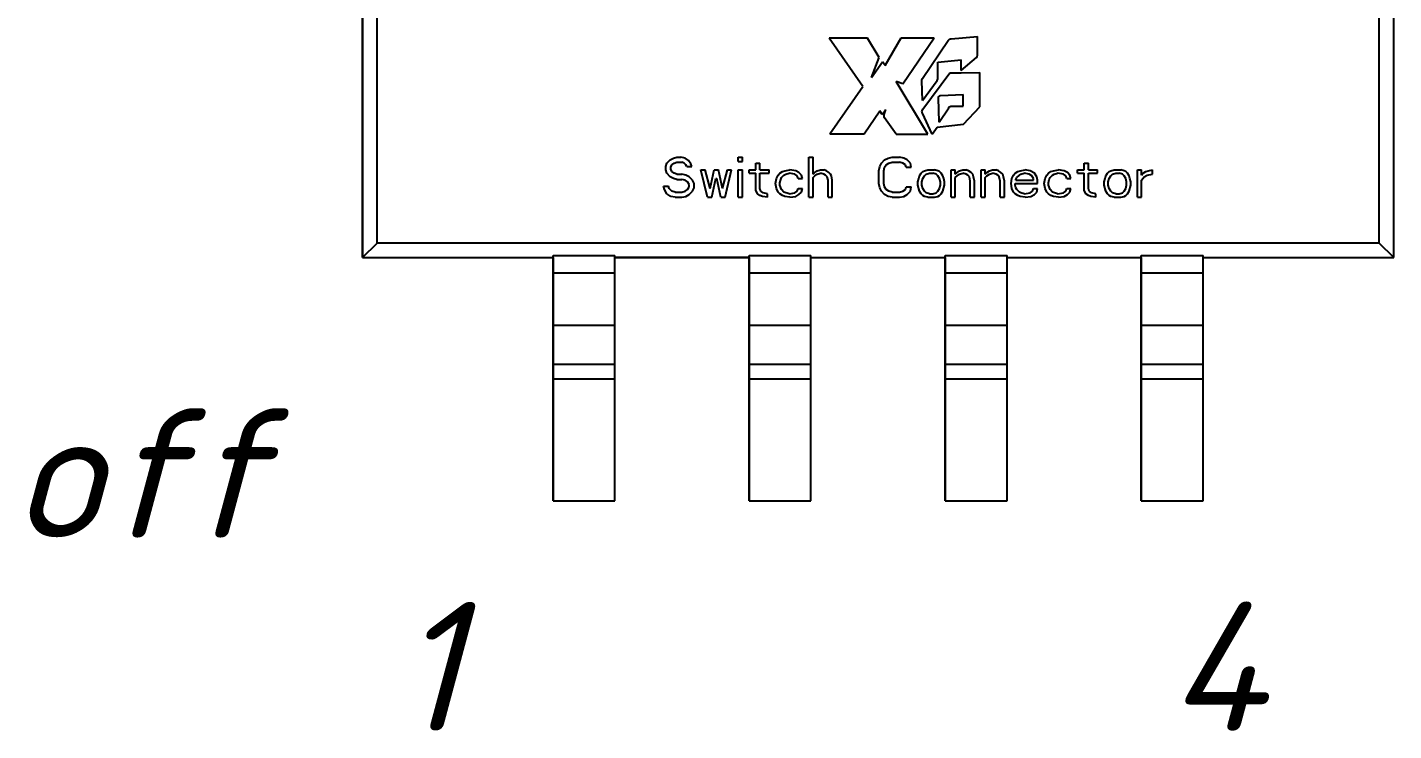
# Model space of a CAD drawing. Header units: inches. Extents: x 5 to 415, y -593 to 71.
# Drawn here: x 333.16 to 350.86, y -57.48 to -48.37 of the extents above; entities that cross this region are included whole.
import ezdxf

# ---------------------------------------------------------------- set-up
doc = ezdxf.new("R2010")
doc.units = ezdxf.units.IN
doc.header["$MEASUREMENT"] = 0
doc.styles.add('ISOCPEUR1', font='isocpeui.ttf', dxfattribs={"height": 4.7625})

msp = doc.modelspace()

# ---------------------------------------------------------------- linework, layer by layer
at = {"color": 7, "true_color": 0xffffff}
for p, q in [((337.5, -40.65), (337.5, -51.35)), ((337.5, -51.35), (337.5, -40.65)), ((350.86, -51.35), (350.86, -40.65)), ((350.86, -51.35), (350.86, -40.65)), ((337.688, -51.162), (337.688, -40.838)), ((350.672, -51.162), (350.672, -40.838)), ((344.042, -48.508), (343.544, -48.506)), ((343.982, -49.134), (343.544, -48.506)), ((344.192, -48.758), (344.042, -48.508)), ((344.27, -48.86), (344.478, -48.502)), ((344.478, -48.502), (344.904, -48.502)), ((344.5, -49.1), (344.904, -48.502)), ((345.128, -48.514), (345.468, -48.484)), ((345.468, -48.712), (345.468, -48.484)), ((344.756, -49.03), (345.088, -48.538)), ((345.088, -48.538), (345.096, -48.528)), ((345.096, -48.528), (345.106, -48.522)), ((345.106, -48.522), (345.116, -48.518)), ((345.116, -48.518), (345.128, -48.514)), ((344.096, -49.016), (344.192, -48.758)), ((344.096, -49.016), (344.238, -48.812)), ((344.27, -48.86), (344.238, -48.812)), ((344.954, -48.818), (345.258, -48.79)), ((344.954, -49.026), (344.954, -48.818)), ((345.258, -48.928), (345.454, -48.758)), ((345.258, -48.928), (345.258, -48.79)), ((345.454, -48.758), (345.462, -48.744)), ((345.462, -48.744), (345.466, -48.728)), ((345.466, -48.728), (345.468, -48.712)), ((344.746, -49.048), (344.75, -49.038)), ((344.75, -49.038), (344.756, -49.03)), ((344.76, -49.428), (345.108, -48.958)), ((344.95, -49.048), (344.954, -49.036)), ((344.954, -49.036), (344.954, -49.026)), ((345.108, -48.958), (345.258, -48.958)), ((345.258, -48.958), (345.496, -48.954)), ((345.496, -49.398), (345.496, -48.954)), ((343.556, -49.746), (343.982, -49.134)), ((344.824, -49.75), (344.414, -49.07)), ((344.5, -49.1), (344.414, -49.07)), ((344.746, -49.06), (344.746, -49.048)), ((344.754, -49.316), (344.746, -49.06)), ((344.754, -49.316), (344.944, -49.056)), ((344.944, -49.056), (344.95, -49.048)), ((344.962, -49.278), (344.964, -49.27)), ((344.97, -49.596), (344.962, -49.278)), ((344.964, -49.27), (344.966, -49.264)), ((344.966, -49.264), (344.97, -49.26)), ((344.97, -49.26), (344.976, -49.256)), ((344.976, -49.256), (344.982, -49.252)), ((344.982, -49.252), (344.988, -49.252)), ((344.988, -49.252), (345.28, -49.238)), ((345.102, -49.398), (345.112, -49.392)), ((345.112, -49.392), (345.124, -49.388)), ((345.124, -49.388), (345.136, -49.386)), ((345.136, -49.386), (345.28, -49.386)), ((345.28, -49.386), (345.28, -49.238)), ((343.998, -49.746), (344.2, -49.448)), ((344.234, -49.496), (344.2, -49.448)), ((344.234, -49.496), (344.278, -49.43)), ((344.256, -49.5), (344.258, -49.494)), ((344.256, -49.504), (344.256, -49.5)), ((344.256, -49.51), (344.256, -49.504)), ((344.256, -49.52), (344.256, -49.51)), ((344.26, -49.53), (344.256, -49.52)), ((344.258, -49.494), (344.278, -49.43)), ((344.264, -49.54), (344.26, -49.53)), ((344.412, -49.75), (344.264, -49.54)), ((344.748, -49.458), (344.75, -49.448)), ((344.75, -49.466), (344.748, -49.458)), ((344.75, -49.448), (344.754, -49.436)), ((344.752, -49.474), (344.75, -49.466)), ((344.754, -49.48), (344.752, -49.474)), ((344.754, -49.436), (344.76, -49.428)), ((344.878, -49.75), (344.754, -49.48)), ((344.97, -49.596), (345.094, -49.408)), ((345.094, -49.408), (345.102, -49.398)), ((345.286, -49.62), (345.496, -49.398)), ((343.556, -49.746), (343.998, -49.746)), ((344.878, -49.75), (344.946, -49.658)), ((344.946, -49.658), (345.286, -49.62)), ((344.412, -49.75), (344.824, -49.75)), ((341.442, -50.126), (341.484, -50.082)), ((341.484, -50.082), (341.528, -50.06)), ((341.528, -50.06), (341.57, -50.048)), ((341.57, -50.048), (341.624, -50.048)), ((341.678, -50.06), (341.624, -50.048)), ((341.722, -50.092), (341.678, -50.06)), ((341.754, -50.136), (341.722, -50.092)), ((342.368, -50.048), (342.422, -50.048)), ((342.368, -50.104), (342.368, -50.048)), ((342.422, -50.104), (342.422, -50.048)), ((343.284, -50.048), (343.338, -50.048)), ((343.284, -50.566), (343.284, -50.048)), ((343.338, -50.27), (343.338, -50.048)), ((344.222, -50.126), (344.264, -50.082)), ((344.264, -50.082), (344.308, -50.06)), ((344.308, -50.06), (344.362, -50.048)), ((344.362, -50.048), (344.458, -50.048)), ((344.512, -50.06), (344.458, -50.048)), ((344.556, -50.082), (344.512, -50.06)), ((344.598, -50.126), (344.556, -50.082)), ((341.43, -50.17), (341.442, -50.126)), ((341.43, -50.214), (341.43, -50.17)), ((341.442, -50.258), (341.43, -50.214)), ((341.484, -50.302), (341.442, -50.258)), ((341.496, -50.18), (341.506, -50.148)), ((341.496, -50.202), (341.496, -50.18)), ((341.506, -50.236), (341.496, -50.202)), ((341.506, -50.148), (341.538, -50.126)), ((341.538, -50.258), (341.506, -50.236)), ((341.538, -50.126), (341.57, -50.114)), ((341.57, -50.27), (341.538, -50.258)), ((341.57, -50.114), (341.636, -50.114)), ((341.57, -50.27), (341.636, -50.27)), ((341.668, -50.126), (341.636, -50.114)), ((341.69, -50.28), (341.636, -50.27)), ((341.69, -50.148), (341.668, -50.126)), ((341.7, -50.17), (341.69, -50.148)), ((341.732, -50.302), (341.69, -50.28)), ((341.7, -50.17), (341.764, -50.17)), ((341.764, -50.17), (341.754, -50.136)), ((341.884, -50.214), (341.938, -50.214)), ((341.97, -50.566), (341.884, -50.214)), ((342.002, -50.456), (341.938, -50.214)), ((342.002, -50.456), (342.056, -50.214)), ((342.056, -50.214), (342.11, -50.214)), ((342.164, -50.456), (342.11, -50.214)), ((342.164, -50.456), (342.228, -50.214)), ((342.196, -50.566), (342.282, -50.214)), ((342.228, -50.214), (342.282, -50.214)), ((342.368, -50.104), (342.422, -50.104)), ((342.368, -50.214), (342.422, -50.214)), ((342.368, -50.566), (342.368, -50.214)), ((342.422, -50.566), (342.422, -50.214)), ((342.508, -50.214), (342.594, -50.214)), ((342.508, -50.258), (342.508, -50.214)), ((342.508, -50.258), (342.594, -50.258)), ((342.594, -50.126), (342.648, -50.126)), ((342.594, -50.214), (342.594, -50.126)), ((342.594, -50.478), (342.594, -50.258)), ((342.648, -50.214), (342.648, -50.126)), ((342.648, -50.214), (342.766, -50.214)), ((342.648, -50.456), (342.648, -50.258)), ((342.648, -50.258), (342.766, -50.258)), ((342.766, -50.258), (342.766, -50.214)), ((342.864, -50.324), (342.886, -50.28)), ((342.886, -50.28), (342.906, -50.258)), ((342.906, -50.258), (342.94, -50.236)), ((342.928, -50.314), (342.96, -50.28)), ((342.94, -50.236), (342.972, -50.224)), ((342.96, -50.28), (342.982, -50.27)), ((342.972, -50.224), (343.036, -50.214)), ((342.982, -50.27), (343.026, -50.258)), ((343.1, -50.27), (343.026, -50.258)), ((343.112, -50.224), (343.036, -50.214)), ((343.132, -50.292), (343.1, -50.27)), ((343.154, -50.248), (343.112, -50.224)), ((343.186, -50.28), (343.154, -50.248)), ((343.198, -50.324), (343.186, -50.28)), ((343.338, -50.27), (343.36, -50.248)), ((343.36, -50.248), (343.392, -50.224)), ((343.36, -50.292), (343.392, -50.27)), ((343.392, -50.224), (343.434, -50.214)), ((343.392, -50.27), (343.434, -50.258)), ((343.434, -50.214), (343.478, -50.214)), ((343.478, -50.27), (343.434, -50.258)), ((343.51, -50.224), (343.478, -50.214)), ((343.5, -50.28), (343.478, -50.27)), ((343.52, -50.302), (343.5, -50.28)), ((343.542, -50.248), (343.51, -50.224)), ((343.564, -50.27), (343.542, -50.248)), ((343.574, -50.292), (343.564, -50.27)), ((344.188, -50.224), (344.2, -50.17)), ((344.188, -50.39), (344.188, -50.224)), ((344.2, -50.17), (344.222, -50.126)), ((344.254, -50.224), (344.264, -50.18)), ((344.254, -50.39), (344.254, -50.224)), ((344.264, -50.18), (344.286, -50.148)), ((344.286, -50.148), (344.318, -50.126)), ((344.318, -50.126), (344.362, -50.114)), ((344.362, -50.114), (344.458, -50.114)), ((344.502, -50.126), (344.458, -50.114)), ((344.534, -50.148), (344.502, -50.126)), ((344.544, -50.18), (344.534, -50.148)), ((344.544, -50.18), (344.608, -50.18)), ((344.608, -50.18), (344.598, -50.126)), ((344.716, -50.292), (344.738, -50.258)), ((344.738, -50.258), (344.76, -50.236)), ((344.76, -50.236), (344.782, -50.224)), ((344.782, -50.224), (344.824, -50.214)), ((344.782, -50.292), (344.802, -50.27)), ((344.802, -50.27), (344.846, -50.258)), ((344.824, -50.214), (344.91, -50.214)), ((344.846, -50.258), (344.89, -50.258)), ((344.932, -50.27), (344.89, -50.258)), ((344.954, -50.224), (344.91, -50.214)), ((344.954, -50.292), (344.932, -50.27)), ((344.976, -50.236), (344.954, -50.224)), ((344.996, -50.258), (344.976, -50.236)), ((345.018, -50.292), (344.996, -50.258)), ((345.126, -50.214), (345.18, -50.214)), ((345.126, -50.566), (345.126, -50.214)), ((345.18, -50.27), (345.18, -50.214)), ((345.18, -50.27), (345.202, -50.248)), ((345.202, -50.248), (345.234, -50.224)), ((345.202, -50.292), (345.234, -50.27)), ((345.234, -50.224), (345.276, -50.214)), ((345.234, -50.27), (345.276, -50.258)), ((345.276, -50.214), (345.32, -50.214)), ((345.32, -50.27), (345.276, -50.258)), ((345.352, -50.224), (345.32, -50.214)), ((345.342, -50.28), (345.32, -50.27)), ((345.364, -50.302), (345.342, -50.28)), ((345.384, -50.248), (345.352, -50.224)), ((345.406, -50.27), (345.384, -50.248)), ((345.416, -50.302), (345.406, -50.27)), ((345.514, -50.214), (345.568, -50.214)), ((345.514, -50.566), (345.514, -50.214)), ((345.568, -50.27), (345.568, -50.214)), ((345.568, -50.27), (345.59, -50.248)), ((345.59, -50.248), (345.622, -50.224)), ((345.59, -50.292), (345.622, -50.27)), ((345.622, -50.224), (345.664, -50.214)), ((345.622, -50.27), (345.664, -50.258)), ((345.664, -50.214), (345.708, -50.214)), ((345.708, -50.27), (345.664, -50.258)), ((345.74, -50.224), (345.708, -50.214)), ((345.73, -50.28), (345.708, -50.27)), ((345.75, -50.302), (345.73, -50.28)), ((345.772, -50.248), (345.74, -50.224)), ((345.794, -50.27), (345.772, -50.248)), ((345.804, -50.302), (345.794, -50.27)), ((345.912, -50.324), (345.934, -50.28)), ((345.934, -50.28), (345.956, -50.258)), ((345.956, -50.258), (345.988, -50.236)), ((345.978, -50.314), (346.01, -50.28)), ((345.988, -50.236), (346.02, -50.224)), ((346.01, -50.28), (346.03, -50.27)), ((346.02, -50.224), (346.084, -50.214)), ((346.03, -50.27), (346.074, -50.258)), ((346.138, -50.27), (346.074, -50.258)), ((346.15, -50.224), (346.084, -50.214)), ((346.172, -50.292), (346.138, -50.27)), ((346.204, -50.258), (346.15, -50.224)), ((346.236, -50.302), (346.204, -50.258)), ((346.344, -50.324), (346.364, -50.28)), ((346.364, -50.28), (346.386, -50.258)), ((346.386, -50.258), (346.418, -50.236)), ((346.408, -50.314), (346.44, -50.28)), ((346.418, -50.236), (346.452, -50.224)), ((346.44, -50.28), (346.462, -50.27)), ((346.452, -50.224), (346.516, -50.214)), ((346.462, -50.27), (346.506, -50.258)), ((346.58, -50.27), (346.506, -50.258)), ((346.592, -50.224), (346.516, -50.214)), ((346.612, -50.292), (346.58, -50.27)), ((346.634, -50.248), (346.592, -50.224)), ((346.666, -50.28), (346.634, -50.248)), ((346.678, -50.324), (346.666, -50.28)), ((346.764, -50.214), (346.85, -50.214)), ((346.764, -50.258), (346.764, -50.214)), ((346.764, -50.258), (346.85, -50.258)), ((346.85, -50.126), (346.904, -50.126)), ((346.85, -50.214), (346.85, -50.126)), ((346.85, -50.478), (346.85, -50.258)), ((346.904, -50.214), (346.904, -50.126)), ((346.904, -50.214), (347.022, -50.214)), ((346.904, -50.456), (346.904, -50.258)), ((346.904, -50.258), (347.022, -50.258)), ((347.022, -50.258), (347.022, -50.214)), ((347.13, -50.292), (347.152, -50.258)), ((347.152, -50.258), (347.172, -50.236)), ((347.172, -50.236), (347.194, -50.224)), ((347.194, -50.224), (347.238, -50.214)), ((347.194, -50.292), (347.216, -50.27)), ((347.216, -50.27), (347.26, -50.258)), ((347.238, -50.214), (347.324, -50.214)), ((347.26, -50.258), (347.302, -50.258)), ((347.346, -50.27), (347.302, -50.258)), ((347.366, -50.224), (347.324, -50.214)), ((347.366, -50.292), (347.346, -50.27)), ((347.388, -50.236), (347.366, -50.224)), ((347.41, -50.258), (347.388, -50.236)), ((347.432, -50.292), (347.41, -50.258)), ((347.54, -50.214), (347.594, -50.214)), ((347.54, -50.566), (347.54, -50.214)), ((347.594, -50.28), (347.594, -50.214)), ((347.594, -50.28), (347.614, -50.258)), ((347.614, -50.258), (347.648, -50.236)), ((347.626, -50.302), (347.668, -50.28)), ((347.648, -50.236), (347.68, -50.224)), ((347.668, -50.28), (347.734, -50.27)), ((347.68, -50.224), (347.734, -50.214)), ((347.734, -50.27), (347.734, -50.214)), ((341.398, -50.424), (341.464, -50.424)), ((341.41, -50.468), (341.398, -50.424)), ((341.474, -50.456), (341.464, -50.424)), ((341.506, -50.49), (341.474, -50.456)), ((341.528, -50.324), (341.484, -50.302)), ((341.57, -50.336), (341.528, -50.324)), ((341.57, -50.336), (341.636, -50.336)), ((341.678, -50.346), (341.636, -50.336)), ((341.71, -50.368), (341.678, -50.346)), ((341.732, -50.402), (341.71, -50.368)), ((341.71, -50.468), (341.732, -50.434)), ((341.776, -50.346), (341.732, -50.302)), ((341.732, -50.434), (341.732, -50.402)), ((341.798, -50.39), (341.776, -50.346)), ((341.776, -50.49), (341.798, -50.446)), ((341.798, -50.446), (341.798, -50.39)), ((342.024, -50.566), (342.078, -50.324)), ((342.078, -50.324), (342.088, -50.324)), ((342.142, -50.566), (342.088, -50.324)), ((342.658, -50.49), (342.648, -50.456)), ((342.852, -50.39), (342.864, -50.324)), ((342.864, -50.456), (342.852, -50.39)), ((342.886, -50.5), (342.864, -50.456)), ((342.906, -50.38), (342.918, -50.336)), ((342.906, -50.412), (342.906, -50.38)), ((342.928, -50.468), (342.906, -50.412)), ((342.918, -50.336), (342.928, -50.314)), ((343.144, -50.324), (343.132, -50.292)), ((343.132, -50.49), (343.144, -50.456)), ((343.144, -50.324), (343.198, -50.324)), ((343.144, -50.456), (343.198, -50.456)), ((343.186, -50.5), (343.198, -50.456)), ((343.338, -50.314), (343.36, -50.292)), ((343.338, -50.566), (343.338, -50.314)), ((343.532, -50.346), (343.52, -50.302)), ((343.532, -50.566), (343.532, -50.346)), ((343.586, -50.346), (343.574, -50.292)), ((343.586, -50.566), (343.586, -50.346)), ((344.2, -50.446), (344.188, -50.39)), ((344.222, -50.49), (344.2, -50.446)), ((344.264, -50.434), (344.254, -50.39)), ((344.286, -50.468), (344.264, -50.434)), ((344.534, -50.468), (344.544, -50.434)), ((344.544, -50.434), (344.608, -50.434)), ((344.598, -50.49), (344.608, -50.434)), ((344.696, -50.368), (344.706, -50.324)), ((344.696, -50.412), (344.696, -50.368)), ((344.716, -50.49), (344.696, -50.412)), ((344.706, -50.324), (344.716, -50.292)), ((344.748, -50.368), (344.76, -50.324)), ((344.748, -50.412), (344.748, -50.368)), ((344.76, -50.456), (344.748, -50.412)), ((344.76, -50.324), (344.782, -50.292)), ((344.782, -50.49), (344.76, -50.456)), ((344.976, -50.324), (344.954, -50.292)), ((344.954, -50.49), (344.976, -50.456)), ((344.986, -50.368), (344.976, -50.324)), ((344.976, -50.456), (344.986, -50.412)), ((344.986, -50.412), (344.986, -50.368)), ((345.03, -50.324), (345.018, -50.292)), ((345.018, -50.49), (345.04, -50.412)), ((345.04, -50.368), (345.03, -50.324)), ((345.04, -50.412), (345.04, -50.368)), ((345.18, -50.314), (345.202, -50.292)), ((345.18, -50.566), (345.18, -50.314)), ((345.374, -50.358), (345.364, -50.302)), ((345.374, -50.566), (345.374, -50.358)), ((345.428, -50.358), (345.416, -50.302)), ((345.428, -50.566), (345.428, -50.358)), ((345.568, -50.314), (345.59, -50.292)), ((345.568, -50.566), (345.568, -50.314)), ((345.762, -50.358), (345.75, -50.302)), ((345.762, -50.566), (345.762, -50.358)), ((345.816, -50.358), (345.804, -50.302)), ((345.816, -50.566), (345.816, -50.358)), ((345.902, -50.39), (345.912, -50.324)), ((345.912, -50.456), (345.902, -50.39)), ((345.934, -50.5), (345.912, -50.456)), ((345.956, -50.412), (345.956, -50.39)), ((345.956, -50.39), (346.246, -50.39)), ((345.966, -50.446), (345.956, -50.412)), ((345.966, -50.336), (345.978, -50.314)), ((345.966, -50.346), (345.966, -50.336)), ((345.966, -50.346), (346.192, -50.346)), ((345.978, -50.468), (345.966, -50.446)), ((346.192, -50.324), (346.172, -50.292)), ((346.182, -50.49), (346.192, -50.456)), ((346.192, -50.346), (346.192, -50.324)), ((346.192, -50.456), (346.246, -50.456)), ((346.246, -50.346), (346.236, -50.302)), ((346.236, -50.5), (346.246, -50.456)), ((346.246, -50.39), (346.246, -50.346)), ((346.332, -50.39), (346.344, -50.324)), ((346.344, -50.456), (346.332, -50.39)), ((346.364, -50.5), (346.344, -50.456)), ((346.386, -50.38), (346.398, -50.336)), ((346.386, -50.412), (346.386, -50.38)), ((346.408, -50.468), (346.386, -50.412)), ((346.398, -50.336), (346.408, -50.314)), ((346.624, -50.324), (346.612, -50.292)), ((346.612, -50.49), (346.624, -50.456)), ((346.624, -50.324), (346.678, -50.324)), ((346.624, -50.456), (346.678, -50.456)), ((346.666, -50.5), (346.678, -50.456)), ((346.914, -50.49), (346.904, -50.456)), ((347.108, -50.368), (347.12, -50.324)), ((347.108, -50.412), (347.108, -50.368)), ((347.13, -50.49), (347.108, -50.412)), ((347.12, -50.324), (347.13, -50.292)), ((347.162, -50.368), (347.172, -50.324)), ((347.162, -50.412), (347.162, -50.368)), ((347.172, -50.456), (347.162, -50.412)), ((347.172, -50.324), (347.194, -50.292)), ((347.194, -50.49), (347.172, -50.456)), ((347.388, -50.324), (347.366, -50.292)), ((347.366, -50.49), (347.388, -50.456)), ((347.4, -50.368), (347.388, -50.324)), ((347.388, -50.456), (347.4, -50.412)), ((347.4, -50.412), (347.4, -50.368)), ((347.442, -50.324), (347.432, -50.292)), ((347.432, -50.49), (347.454, -50.412)), ((347.454, -50.368), (347.442, -50.324)), ((347.454, -50.412), (347.454, -50.368)), ((347.594, -50.346), (347.626, -50.302)), ((347.594, -50.566), (347.594, -50.346)), ((341.442, -50.522), (341.41, -50.468)), ((341.496, -50.556), (341.442, -50.522)), ((341.55, -50.566), (341.496, -50.556)), ((341.55, -50.5), (341.506, -50.49)), ((341.55, -50.5), (341.636, -50.5)), ((341.55, -50.566), (341.636, -50.566)), ((341.636, -50.5), (341.678, -50.49)), ((341.636, -50.566), (341.69, -50.556)), ((341.678, -50.49), (341.71, -50.468)), ((341.69, -50.556), (341.732, -50.534)), ((341.732, -50.534), (341.776, -50.49)), ((341.97, -50.566), (342.024, -50.566)), ((342.142, -50.566), (342.196, -50.566)), ((342.368, -50.566), (342.422, -50.566)), ((342.616, -50.522), (342.594, -50.478)), ((342.648, -50.544), (342.616, -50.522)), ((342.68, -50.556), (342.648, -50.544)), ((342.692, -50.512), (342.658, -50.49)), ((342.746, -50.566), (342.68, -50.556)), ((342.746, -50.522), (342.692, -50.512)), ((342.746, -50.566), (342.746, -50.522)), ((342.906, -50.522), (342.886, -50.5)), ((342.94, -50.544), (342.906, -50.522)), ((342.96, -50.5), (342.928, -50.468)), ((342.972, -50.556), (342.94, -50.544)), ((343.026, -50.522), (342.96, -50.5)), ((343.036, -50.566), (342.972, -50.556)), ((343.026, -50.522), (343.1, -50.512)), ((343.036, -50.566), (343.112, -50.556)), ((343.1, -50.512), (343.132, -50.49)), ((343.112, -50.556), (343.154, -50.534)), ((343.154, -50.534), (343.186, -50.5)), ((343.284, -50.566), (343.338, -50.566)), ((343.532, -50.566), (343.586, -50.566)), ((344.264, -50.534), (344.222, -50.49)), ((344.308, -50.556), (344.264, -50.534)), ((344.318, -50.49), (344.286, -50.468)), ((344.362, -50.566), (344.308, -50.556)), ((344.362, -50.5), (344.318, -50.49)), ((344.362, -50.5), (344.458, -50.5)), ((344.362, -50.566), (344.458, -50.566)), ((344.458, -50.5), (344.502, -50.49)), ((344.458, -50.566), (344.512, -50.556)), ((344.502, -50.49), (344.534, -50.468)), ((344.512, -50.556), (344.556, -50.534)), ((344.556, -50.534), (344.598, -50.49)), ((344.738, -50.522), (344.716, -50.49)), ((344.76, -50.544), (344.738, -50.522)), ((344.782, -50.556), (344.76, -50.544)), ((344.802, -50.512), (344.782, -50.49)), ((344.824, -50.566), (344.782, -50.556)), ((344.846, -50.522), (344.802, -50.512)), ((344.824, -50.566), (344.91, -50.566)), ((344.846, -50.522), (344.89, -50.522)), ((344.89, -50.522), (344.932, -50.512)), ((344.91, -50.566), (344.954, -50.556)), ((344.932, -50.512), (344.954, -50.49)), ((344.954, -50.556), (344.976, -50.544)), ((344.976, -50.544), (344.996, -50.522)), ((344.996, -50.522), (345.018, -50.49)), ((345.126, -50.566), (345.18, -50.566)), ((345.374, -50.566), (345.428, -50.566)), ((345.514, -50.566), (345.568, -50.566)), ((345.762, -50.566), (345.816, -50.566)), ((345.956, -50.522), (345.934, -50.5)), ((345.988, -50.544), (345.956, -50.522)), ((346.01, -50.5), (345.978, -50.468)), ((346.02, -50.556), (345.988, -50.544)), ((346.03, -50.512), (346.01, -50.5)), ((346.084, -50.566), (346.02, -50.556)), ((346.074, -50.522), (346.03, -50.512)), ((346.074, -50.522), (346.15, -50.512)), ((346.084, -50.566), (346.16, -50.556)), ((346.15, -50.512), (346.182, -50.49)), ((346.16, -50.556), (346.204, -50.534)), ((346.204, -50.534), (346.236, -50.5)), ((346.386, -50.522), (346.364, -50.5)), ((346.418, -50.544), (346.386, -50.522)), ((346.44, -50.5), (346.408, -50.468)), ((346.452, -50.556), (346.418, -50.544)), ((346.506, -50.522), (346.44, -50.5)), ((346.516, -50.566), (346.452, -50.556)), ((346.506, -50.522), (346.58, -50.512)), ((346.516, -50.566), (346.592, -50.556)), ((346.58, -50.512), (346.612, -50.49)), ((346.592, -50.556), (346.634, -50.534)), ((346.634, -50.534), (346.666, -50.5)), ((346.872, -50.522), (346.85, -50.478)), ((346.904, -50.544), (346.872, -50.522)), ((346.936, -50.556), (346.904, -50.544)), ((346.946, -50.512), (346.914, -50.49)), ((347, -50.566), (346.936, -50.556)), ((347, -50.522), (346.946, -50.512)), ((347, -50.566), (347, -50.522)), ((347.152, -50.522), (347.13, -50.49)), ((347.172, -50.544), (347.152, -50.522)), ((347.194, -50.556), (347.172, -50.544)), ((347.216, -50.512), (347.194, -50.49)), ((347.238, -50.566), (347.194, -50.556)), ((347.26, -50.522), (347.216, -50.512)), ((347.238, -50.566), (347.324, -50.566)), ((347.26, -50.522), (347.302, -50.522)), ((347.302, -50.522), (347.346, -50.512)), ((347.324, -50.566), (347.366, -50.556)), ((347.346, -50.512), (347.366, -50.49)), ((347.366, -50.556), (347.388, -50.544)), ((347.388, -50.544), (347.41, -50.522)), ((347.41, -50.522), (347.432, -50.49)), ((347.54, -50.566), (347.594, -50.566)), ((337.5, -51.35), (337.688, -51.162)), ((350.672, -51.162), (337.688, -51.162)), ((350.86, -51.35), (350.672, -51.162)), ((339.97, -51.548), (339.97, -51.322)), ((339.97, -51.322), (340.77, -51.322)), ((340.77, -51.548), (340.77, -51.322)), ((342.51, -51.548), (342.51, -51.322)), ((342.51, -51.322), (343.31, -51.322)), ((343.31, -51.548), (343.31, -51.322)), ((345.05, -51.548), (345.05, -51.322)), ((345.05, -51.322), (345.85, -51.322)), ((345.85, -51.548), (345.85, -51.322)), ((347.59, -51.322), (348.39, -51.322)), ((347.59, -51.548), (347.59, -51.322)), ((348.39, -51.548), (348.39, -51.322)), ((337.5, -51.35), (339.97, -51.35)), ((337.5, -51.35), (339.97, -51.35)), ((339.97, -51.35), (339.97, -54.5)), ((340.77, -54.5), (340.77, -51.35)), ((340.77, -51.35), (342.51, -51.35)), ((342.51, -51.35), (340.77, -51.35)), ((342.51, -51.35), (342.51, -54.5)), ((343.31, -54.5), (343.31, -51.35)), ((343.31, -51.35), (345.05, -51.35)), ((343.31, -51.35), (345.05, -51.35)), ((345.05, -51.35), (345.05, -54.5)), ((345.85, -54.5), (345.85, -51.35)), ((345.85, -51.35), (347.59, -51.35)), ((345.85, -51.35), (347.59, -51.35)), ((347.59, -51.35), (347.59, -54.5)), ((348.39, -54.5), (348.39, -51.35)), ((348.39, -51.35), (350.86, -51.35)), ((348.39, -51.35), (350.86, -51.35)), ((339.97, -51.722), (339.97, -51.548)), ((339.97, -51.548), (340.77, -51.548)), ((340.77, -51.722), (340.77, -51.548)), ((342.51, -51.722), (342.51, -51.548)), ((342.51, -51.548), (343.31, -51.548)), ((343.31, -51.722), (343.31, -51.548)), ((345.05, -51.722), (345.05, -51.548)), ((345.05, -51.548), (345.85, -51.548)), ((345.85, -51.722), (345.85, -51.548)), ((347.59, -51.722), (347.59, -51.548)), ((347.59, -51.548), (348.39, -51.548)), ((348.39, -51.722), (348.39, -51.548)), ((339.97, -51.886), (339.97, -51.722)), ((340.77, -51.886), (340.77, -51.722)), ((342.51, -51.886), (342.51, -51.722)), ((343.31, -51.886), (343.31, -51.722)), ((345.05, -51.886), (345.05, -51.722)), ((345.85, -51.886), (345.85, -51.722)), ((347.59, -51.886), (347.59, -51.722)), ((348.39, -51.886), (348.39, -51.722)), ((339.97, -52.03), (339.97, -51.886)), ((339.97, -52.144), (339.97, -52.03)), ((340.77, -52.03), (340.77, -51.886)), ((340.77, -52.144), (340.77, -52.03)), ((342.51, -52.03), (342.51, -51.886)), ((342.51, -52.144), (342.51, -52.03)), ((343.31, -52.03), (343.31, -51.886)), ((343.31, -52.144), (343.31, -52.03)), ((345.05, -52.03), (345.05, -51.886)), ((345.05, -52.144), (345.05, -52.03)), ((345.85, -52.03), (345.85, -51.886)), ((345.85, -52.144), (345.85, -52.03)), ((347.59, -52.03), (347.59, -51.886)), ((347.59, -52.144), (347.59, -52.03)), ((348.39, -52.03), (348.39, -51.886)), ((348.39, -52.144), (348.39, -52.03)), ((339.97, -52.224), (339.97, -52.144)), ((339.97, -52.732), (339.97, -52.224)), ((339.97, -52.224), (340.77, -52.224)), ((340.77, -52.224), (340.77, -52.144)), ((340.77, -52.732), (340.77, -52.224)), ((342.51, -52.224), (342.51, -52.144)), ((342.51, -52.732), (342.51, -52.224)), ((342.51, -52.224), (343.31, -52.224)), ((343.31, -52.224), (343.31, -52.144)), ((343.31, -52.732), (343.31, -52.224)), ((345.05, -52.224), (345.05, -52.144)), ((345.05, -52.732), (345.05, -52.224)), ((345.05, -52.224), (345.85, -52.224)), ((345.85, -52.224), (345.85, -52.144)), ((345.85, -52.732), (345.85, -52.224)), ((347.59, -52.224), (347.59, -52.144)), ((347.59, -52.732), (347.59, -52.224)), ((347.59, -52.224), (348.39, -52.224)), ((348.39, -52.224), (348.39, -52.144)), ((348.39, -52.732), (348.39, -52.224)), ((339.97, -52.754), (339.97, -52.732)), ((339.97, -52.732), (340.77, -52.732)), ((339.97, -52.786), (339.97, -52.754)), ((340.77, -52.754), (340.77, -52.732)), ((340.77, -52.786), (340.77, -52.754)), ((342.51, -52.754), (342.51, -52.732)), ((342.51, -52.732), (343.31, -52.732)), ((342.51, -52.786), (342.51, -52.754)), ((343.31, -52.754), (343.31, -52.732)), ((343.31, -52.786), (343.31, -52.754)), ((345.05, -52.754), (345.05, -52.732)), ((345.05, -52.732), (345.85, -52.732)), ((345.05, -52.786), (345.05, -52.754)), ((345.85, -52.754), (345.85, -52.732)), ((345.85, -52.786), (345.85, -52.754)), ((347.59, -52.754), (347.59, -52.732)), ((347.59, -52.732), (348.39, -52.732)), ((347.59, -52.786), (347.59, -52.754)), ((348.39, -52.754), (348.39, -52.732)), ((348.39, -52.786), (348.39, -52.754)), ((339.97, -52.826), (339.97, -52.786)), ((339.97, -52.872), (339.97, -52.826)), ((339.97, -52.92), (339.97, -52.872)), ((339.97, -54.5), (339.97, -52.92)), ((339.97, -52.92), (340.77, -52.92)), ((340.77, -52.826), (340.77, -52.786)), ((340.77, -52.872), (340.77, -52.826)), ((340.77, -52.92), (340.77, -52.872)), ((340.77, -54.5), (340.77, -52.92)), ((342.51, -52.826), (342.51, -52.786)), ((342.51, -52.872), (342.51, -52.826)), ((342.51, -52.92), (342.51, -52.872)), ((342.51, -54.5), (342.51, -52.92)), ((342.51, -52.92), (343.31, -52.92)), ((343.31, -52.826), (343.31, -52.786)), ((343.31, -52.872), (343.31, -52.826)), ((343.31, -52.92), (343.31, -52.872)), ((343.31, -54.5), (343.31, -52.92)), ((345.05, -52.826), (345.05, -52.786)), ((345.05, -52.872), (345.05, -52.826)), ((345.05, -52.92), (345.05, -52.872)), ((345.05, -54.5), (345.05, -52.92)), ((345.05, -52.92), (345.85, -52.92)), ((345.85, -52.826), (345.85, -52.786)), ((345.85, -52.872), (345.85, -52.826)), ((345.85, -52.92), (345.85, -52.872)), ((345.85, -54.5), (345.85, -52.92)), ((347.59, -52.826), (347.59, -52.786)), ((347.59, -52.872), (347.59, -52.826)), ((347.59, -52.92), (347.59, -52.872)), ((347.59, -54.5), (347.59, -52.92)), ((347.59, -52.92), (348.39, -52.92)), ((348.39, -52.826), (348.39, -52.786)), ((348.39, -52.872), (348.39, -52.826)), ((348.39, -52.92), (348.39, -52.872)), ((348.39, -54.5), (348.39, -52.92)), ((339.97, -54.5), (340.77, -54.5)), ((339.97, -54.5), (340.77, -54.5)), ((342.51, -54.5), (343.31, -54.5)), ((342.51, -54.5), (343.31, -54.5)), ((345.05, -54.5), (345.85, -54.5)), ((345.05, -54.5), (345.85, -54.5)), ((347.59, -54.5), (348.39, -54.5)), ((347.59, -54.5), (348.39, -54.5))]:
    msp.add_line(p, q, dxfattribs=at)
at = {"color": 18, "true_color": 0x000000}
for p, q in [((337.5, -40.65), (337.5, -51.35)), ((337.5, -51.35), (337.5, -40.65)), ((350.86, -51.35), (350.86, -40.65)), ((350.86, -51.35), (350.86, -40.65)), ((337.688, -51.162), (337.688, -40.838)), ((350.672, -51.162), (350.672, -40.838)), ((344.042, -48.508), (343.544, -48.506)), ((343.982, -49.134), (343.544, -48.506)), ((344.192, -48.758), (344.042, -48.508)), ((344.27, -48.86), (344.478, -48.502)), ((344.478, -48.502), (344.904, -48.502)), ((344.5, -49.1), (344.904, -48.502)), ((345.128, -48.514), (345.468, -48.484)), ((345.468, -48.712), (345.468, -48.484)), ((344.756, -49.03), (345.088, -48.538)), ((345.088, -48.538), (345.096, -48.528)), ((345.096, -48.528), (345.106, -48.522)), ((345.106, -48.522), (345.116, -48.518)), ((345.116, -48.518), (345.128, -48.514)), ((344.096, -49.016), (344.192, -48.758)), ((344.096, -49.016), (344.238, -48.812)), ((344.27, -48.86), (344.238, -48.812)), ((344.954, -48.818), (345.258, -48.79)), ((344.954, -49.026), (344.954, -48.818)), ((345.258, -48.928), (345.454, -48.758)), ((345.258, -48.928), (345.258, -48.79)), ((345.454, -48.758), (345.462, -48.744)), ((345.462, -48.744), (345.466, -48.728)), ((345.466, -48.728), (345.468, -48.712)), ((344.746, -49.048), (344.75, -49.038)), ((344.75, -49.038), (344.756, -49.03)), ((344.76, -49.428), (345.108, -48.958)), ((344.95, -49.048), (344.954, -49.036)), ((344.954, -49.036), (344.954, -49.026)), ((345.108, -48.958), (345.258, -48.958)), ((345.258, -48.958), (345.496, -48.954)), ((345.496, -49.398), (345.496, -48.954)), ((343.556, -49.746), (343.982, -49.134)), ((344.824, -49.75), (344.414, -49.07)), ((344.5, -49.1), (344.414, -49.07)), ((344.746, -49.06), (344.746, -49.048)), ((344.754, -49.316), (344.746, -49.06)), ((344.754, -49.316), (344.944, -49.056)), ((344.944, -49.056), (344.95, -49.048)), ((344.962, -49.278), (344.964, -49.27)), ((344.97, -49.596), (344.962, -49.278)), ((344.964, -49.27), (344.966, -49.264)), ((344.966, -49.264), (344.97, -49.26)), ((344.97, -49.26), (344.976, -49.256)), ((344.976, -49.256), (344.982, -49.252)), ((344.982, -49.252), (344.988, -49.252)), ((344.988, -49.252), (345.28, -49.238)), ((345.102, -49.398), (345.112, -49.392)), ((345.112, -49.392), (345.124, -49.388)), ((345.124, -49.388), (345.136, -49.386)), ((345.136, -49.386), (345.28, -49.386)), ((345.28, -49.386), (345.28, -49.238)), ((343.998, -49.746), (344.2, -49.448)), ((344.234, -49.496), (344.2, -49.448)), ((344.234, -49.496), (344.278, -49.43)), ((344.256, -49.5), (344.258, -49.494)), ((344.256, -49.504), (344.256, -49.5)), ((344.256, -49.51), (344.256, -49.504)), ((344.256, -49.52), (344.256, -49.51)), ((344.26, -49.53), (344.256, -49.52)), ((344.258, -49.494), (344.278, -49.43)), ((344.264, -49.54), (344.26, -49.53)), ((344.412, -49.75), (344.264, -49.54)), ((344.748, -49.458), (344.75, -49.448)), ((344.75, -49.466), (344.748, -49.458)), ((344.75, -49.448), (344.754, -49.436)), ((344.752, -49.474), (344.75, -49.466)), ((344.754, -49.48), (344.752, -49.474)), ((344.754, -49.436), (344.76, -49.428)), ((344.878, -49.75), (344.754, -49.48)), ((344.97, -49.596), (345.094, -49.408)), ((345.094, -49.408), (345.102, -49.398)), ((345.286, -49.62), (345.496, -49.398)), ((343.556, -49.746), (343.998, -49.746)), ((344.878, -49.75), (344.946, -49.658)), ((344.946, -49.658), (345.286, -49.62)), ((344.412, -49.75), (344.824, -49.75)), ((341.442, -50.126), (341.484, -50.082)), ((341.484, -50.082), (341.528, -50.06)), ((341.528, -50.06), (341.57, -50.048)), ((341.57, -50.048), (341.624, -50.048)), ((341.678, -50.06), (341.624, -50.048)), ((341.722, -50.092), (341.678, -50.06)), ((341.754, -50.136), (341.722, -50.092)), ((342.368, -50.048), (342.422, -50.048)), ((342.368, -50.104), (342.368, -50.048)), ((342.422, -50.104), (342.422, -50.048)), ((343.284, -50.048), (343.338, -50.048)), ((343.284, -50.566), (343.284, -50.048)), ((343.338, -50.27), (343.338, -50.048)), ((344.222, -50.126), (344.264, -50.082)), ((344.264, -50.082), (344.308, -50.06)), ((344.308, -50.06), (344.362, -50.048)), ((344.362, -50.048), (344.458, -50.048)), ((344.512, -50.06), (344.458, -50.048)), ((344.556, -50.082), (344.512, -50.06)), ((344.598, -50.126), (344.556, -50.082)), ((341.43, -50.17), (341.442, -50.126)), ((341.43, -50.214), (341.43, -50.17)), ((341.442, -50.258), (341.43, -50.214)), ((341.484, -50.302), (341.442, -50.258)), ((341.496, -50.18), (341.506, -50.148)), ((341.496, -50.202), (341.496, -50.18)), ((341.506, -50.236), (341.496, -50.202)), ((341.506, -50.148), (341.538, -50.126)), ((341.538, -50.258), (341.506, -50.236)), ((341.538, -50.126), (341.57, -50.114)), ((341.57, -50.27), (341.538, -50.258)), ((341.57, -50.114), (341.636, -50.114)), ((341.57, -50.27), (341.636, -50.27)), ((341.668, -50.126), (341.636, -50.114)), ((341.69, -50.28), (341.636, -50.27)), ((341.69, -50.148), (341.668, -50.126)), ((341.7, -50.17), (341.69, -50.148)), ((341.732, -50.302), (341.69, -50.28)), ((341.7, -50.17), (341.764, -50.17)), ((341.764, -50.17), (341.754, -50.136)), ((341.884, -50.214), (341.938, -50.214)), ((341.97, -50.566), (341.884, -50.214)), ((342.002, -50.456), (341.938, -50.214)), ((342.002, -50.456), (342.056, -50.214)), ((342.056, -50.214), (342.11, -50.214)), ((342.164, -50.456), (342.11, -50.214)), ((342.164, -50.456), (342.228, -50.214)), ((342.196, -50.566), (342.282, -50.214)), ((342.228, -50.214), (342.282, -50.214)), ((342.368, -50.104), (342.422, -50.104)), ((342.368, -50.214), (342.422, -50.214)), ((342.368, -50.566), (342.368, -50.214)), ((342.422, -50.566), (342.422, -50.214)), ((342.508, -50.214), (342.594, -50.214)), ((342.508, -50.258), (342.508, -50.214)), ((342.508, -50.258), (342.594, -50.258)), ((342.594, -50.126), (342.648, -50.126)), ((342.594, -50.214), (342.594, -50.126)), ((342.594, -50.478), (342.594, -50.258)), ((342.648, -50.214), (342.648, -50.126)), ((342.648, -50.214), (342.766, -50.214)), ((342.648, -50.456), (342.648, -50.258)), ((342.648, -50.258), (342.766, -50.258)), ((342.766, -50.258), (342.766, -50.214)), ((342.864, -50.324), (342.886, -50.28)), ((342.886, -50.28), (342.906, -50.258)), ((342.906, -50.258), (342.94, -50.236)), ((342.928, -50.314), (342.96, -50.28)), ((342.94, -50.236), (342.972, -50.224)), ((342.96, -50.28), (342.982, -50.27)), ((342.972, -50.224), (343.036, -50.214)), ((342.982, -50.27), (343.026, -50.258)), ((343.1, -50.27), (343.026, -50.258)), ((343.112, -50.224), (343.036, -50.214)), ((343.132, -50.292), (343.1, -50.27)), ((343.154, -50.248), (343.112, -50.224)), ((343.186, -50.28), (343.154, -50.248)), ((343.198, -50.324), (343.186, -50.28)), ((343.338, -50.27), (343.36, -50.248)), ((343.36, -50.248), (343.392, -50.224)), ((343.36, -50.292), (343.392, -50.27)), ((343.392, -50.224), (343.434, -50.214)), ((343.392, -50.27), (343.434, -50.258)), ((343.434, -50.214), (343.478, -50.214)), ((343.478, -50.27), (343.434, -50.258)), ((343.51, -50.224), (343.478, -50.214)), ((343.5, -50.28), (343.478, -50.27)), ((343.52, -50.302), (343.5, -50.28)), ((343.542, -50.248), (343.51, -50.224)), ((343.564, -50.27), (343.542, -50.248)), ((343.574, -50.292), (343.564, -50.27)), ((344.188, -50.224), (344.2, -50.17)), ((344.188, -50.39), (344.188, -50.224)), ((344.2, -50.17), (344.222, -50.126)), ((344.254, -50.224), (344.264, -50.18)), ((344.254, -50.39), (344.254, -50.224)), ((344.264, -50.18), (344.286, -50.148)), ((344.286, -50.148), (344.318, -50.126)), ((344.318, -50.126), (344.362, -50.114)), ((344.362, -50.114), (344.458, -50.114)), ((344.502, -50.126), (344.458, -50.114)), ((344.534, -50.148), (344.502, -50.126)), ((344.544, -50.18), (344.534, -50.148)), ((344.544, -50.18), (344.608, -50.18)), ((344.608, -50.18), (344.598, -50.126)), ((344.716, -50.292), (344.738, -50.258)), ((344.738, -50.258), (344.76, -50.236)), ((344.76, -50.236), (344.782, -50.224)), ((344.782, -50.224), (344.824, -50.214)), ((344.782, -50.292), (344.802, -50.27)), ((344.802, -50.27), (344.846, -50.258)), ((344.824, -50.214), (344.91, -50.214)), ((344.846, -50.258), (344.89, -50.258)), ((344.932, -50.27), (344.89, -50.258)), ((344.954, -50.224), (344.91, -50.214)), ((344.954, -50.292), (344.932, -50.27)), ((344.976, -50.236), (344.954, -50.224)), ((344.996, -50.258), (344.976, -50.236)), ((345.018, -50.292), (344.996, -50.258)), ((345.126, -50.214), (345.18, -50.214)), ((345.126, -50.566), (345.126, -50.214)), ((345.18, -50.27), (345.18, -50.214)), ((345.18, -50.27), (345.202, -50.248)), ((345.202, -50.248), (345.234, -50.224)), ((345.202, -50.292), (345.234, -50.27)), ((345.234, -50.224), (345.276, -50.214)), ((345.234, -50.27), (345.276, -50.258)), ((345.276, -50.214), (345.32, -50.214)), ((345.32, -50.27), (345.276, -50.258)), ((345.352, -50.224), (345.32, -50.214)), ((345.342, -50.28), (345.32, -50.27)), ((345.364, -50.302), (345.342, -50.28)), ((345.384, -50.248), (345.352, -50.224)), ((345.406, -50.27), (345.384, -50.248)), ((345.416, -50.302), (345.406, -50.27)), ((345.514, -50.214), (345.568, -50.214)), ((345.514, -50.566), (345.514, -50.214)), ((345.568, -50.27), (345.568, -50.214)), ((345.568, -50.27), (345.59, -50.248)), ((345.59, -50.248), (345.622, -50.224)), ((345.59, -50.292), (345.622, -50.27)), ((345.622, -50.224), (345.664, -50.214)), ((345.622, -50.27), (345.664, -50.258)), ((345.664, -50.214), (345.708, -50.214)), ((345.708, -50.27), (345.664, -50.258)), ((345.74, -50.224), (345.708, -50.214)), ((345.73, -50.28), (345.708, -50.27)), ((345.75, -50.302), (345.73, -50.28)), ((345.772, -50.248), (345.74, -50.224)), ((345.794, -50.27), (345.772, -50.248)), ((345.804, -50.302), (345.794, -50.27)), ((345.912, -50.324), (345.934, -50.28)), ((345.934, -50.28), (345.956, -50.258)), ((345.956, -50.258), (345.988, -50.236)), ((345.978, -50.314), (346.01, -50.28)), ((345.988, -50.236), (346.02, -50.224)), ((346.01, -50.28), (346.03, -50.27)), ((346.02, -50.224), (346.084, -50.214)), ((346.03, -50.27), (346.074, -50.258)), ((346.138, -50.27), (346.074, -50.258)), ((346.15, -50.224), (346.084, -50.214)), ((346.172, -50.292), (346.138, -50.27)), ((346.204, -50.258), (346.15, -50.224)), ((346.236, -50.302), (346.204, -50.258)), ((346.344, -50.324), (346.364, -50.28)), ((346.364, -50.28), (346.386, -50.258)), ((346.386, -50.258), (346.418, -50.236)), ((346.408, -50.314), (346.44, -50.28)), ((346.418, -50.236), (346.452, -50.224)), ((346.44, -50.28), (346.462, -50.27)), ((346.452, -50.224), (346.516, -50.214)), ((346.462, -50.27), (346.506, -50.258)), ((346.58, -50.27), (346.506, -50.258)), ((346.592, -50.224), (346.516, -50.214)), ((346.612, -50.292), (346.58, -50.27)), ((346.634, -50.248), (346.592, -50.224)), ((346.666, -50.28), (346.634, -50.248)), ((346.678, -50.324), (346.666, -50.28)), ((346.764, -50.214), (346.85, -50.214)), ((346.764, -50.258), (346.764, -50.214)), ((346.764, -50.258), (346.85, -50.258)), ((346.85, -50.126), (346.904, -50.126)), ((346.85, -50.214), (346.85, -50.126)), ((346.85, -50.478), (346.85, -50.258)), ((346.904, -50.214), (346.904, -50.126)), ((346.904, -50.214), (347.022, -50.214)), ((346.904, -50.456), (346.904, -50.258)), ((346.904, -50.258), (347.022, -50.258)), ((347.022, -50.258), (347.022, -50.214)), ((347.13, -50.292), (347.152, -50.258)), ((347.152, -50.258), (347.172, -50.236)), ((347.172, -50.236), (347.194, -50.224)), ((347.194, -50.224), (347.238, -50.214)), ((347.194, -50.292), (347.216, -50.27)), ((347.216, -50.27), (347.26, -50.258)), ((347.238, -50.214), (347.324, -50.214)), ((347.26, -50.258), (347.302, -50.258)), ((347.346, -50.27), (347.302, -50.258)), ((347.366, -50.224), (347.324, -50.214)), ((347.366, -50.292), (347.346, -50.27)), ((347.388, -50.236), (347.366, -50.224)), ((347.41, -50.258), (347.388, -50.236)), ((347.432, -50.292), (347.41, -50.258)), ((347.54, -50.214), (347.594, -50.214)), ((347.54, -50.566), (347.54, -50.214)), ((347.594, -50.28), (347.594, -50.214)), ((347.594, -50.28), (347.614, -50.258)), ((347.614, -50.258), (347.648, -50.236)), ((347.626, -50.302), (347.668, -50.28)), ((347.648, -50.236), (347.68, -50.224)), ((347.668, -50.28), (347.734, -50.27)), ((347.68, -50.224), (347.734, -50.214)), ((347.734, -50.27), (347.734, -50.214)), ((341.398, -50.424), (341.464, -50.424)), ((341.41, -50.468), (341.398, -50.424)), ((341.474, -50.456), (341.464, -50.424)), ((341.506, -50.49), (341.474, -50.456)), ((341.528, -50.324), (341.484, -50.302)), ((341.57, -50.336), (341.528, -50.324)), ((341.57, -50.336), (341.636, -50.336)), ((341.678, -50.346), (341.636, -50.336)), ((341.71, -50.368), (341.678, -50.346)), ((341.732, -50.402), (341.71, -50.368)), ((341.71, -50.468), (341.732, -50.434)), ((341.776, -50.346), (341.732, -50.302)), ((341.732, -50.434), (341.732, -50.402)), ((341.798, -50.39), (341.776, -50.346)), ((341.776, -50.49), (341.798, -50.446)), ((341.798, -50.446), (341.798, -50.39)), ((342.024, -50.566), (342.078, -50.324)), ((342.078, -50.324), (342.088, -50.324)), ((342.142, -50.566), (342.088, -50.324)), ((342.658, -50.49), (342.648, -50.456)), ((342.852, -50.39), (342.864, -50.324)), ((342.864, -50.456), (342.852, -50.39)), ((342.886, -50.5), (342.864, -50.456)), ((342.906, -50.38), (342.918, -50.336)), ((342.906, -50.412), (342.906, -50.38)), ((342.928, -50.468), (342.906, -50.412)), ((342.918, -50.336), (342.928, -50.314)), ((343.144, -50.324), (343.132, -50.292)), ((343.132, -50.49), (343.144, -50.456)), ((343.144, -50.324), (343.198, -50.324)), ((343.144, -50.456), (343.198, -50.456)), ((343.186, -50.5), (343.198, -50.456)), ((343.338, -50.314), (343.36, -50.292)), ((343.338, -50.566), (343.338, -50.314)), ((343.532, -50.346), (343.52, -50.302)), ((343.532, -50.566), (343.532, -50.346)), ((343.586, -50.346), (343.574, -50.292)), ((343.586, -50.566), (343.586, -50.346)), ((344.2, -50.446), (344.188, -50.39)), ((344.222, -50.49), (344.2, -50.446)), ((344.264, -50.434), (344.254, -50.39)), ((344.286, -50.468), (344.264, -50.434)), ((344.534, -50.468), (344.544, -50.434)), ((344.544, -50.434), (344.608, -50.434)), ((344.598, -50.49), (344.608, -50.434)), ((344.696, -50.368), (344.706, -50.324)), ((344.696, -50.412), (344.696, -50.368)), ((344.716, -50.49), (344.696, -50.412)), ((344.706, -50.324), (344.716, -50.292)), ((344.748, -50.368), (344.76, -50.324)), ((344.748, -50.412), (344.748, -50.368)), ((344.76, -50.456), (344.748, -50.412)), ((344.76, -50.324), (344.782, -50.292)), ((344.782, -50.49), (344.76, -50.456)), ((344.976, -50.324), (344.954, -50.292)), ((344.954, -50.49), (344.976, -50.456)), ((344.986, -50.368), (344.976, -50.324)), ((344.976, -50.456), (344.986, -50.412)), ((344.986, -50.412), (344.986, -50.368)), ((345.03, -50.324), (345.018, -50.292)), ((345.018, -50.49), (345.04, -50.412)), ((345.04, -50.368), (345.03, -50.324)), ((345.04, -50.412), (345.04, -50.368)), ((345.18, -50.314), (345.202, -50.292)), ((345.18, -50.566), (345.18, -50.314)), ((345.374, -50.358), (345.364, -50.302)), ((345.374, -50.566), (345.374, -50.358)), ((345.428, -50.358), (345.416, -50.302)), ((345.428, -50.566), (345.428, -50.358)), ((345.568, -50.314), (345.59, -50.292)), ((345.568, -50.566), (345.568, -50.314)), ((345.762, -50.358), (345.75, -50.302)), ((345.762, -50.566), (345.762, -50.358)), ((345.816, -50.358), (345.804, -50.302)), ((345.816, -50.566), (345.816, -50.358)), ((345.902, -50.39), (345.912, -50.324)), ((345.912, -50.456), (345.902, -50.39)), ((345.934, -50.5), (345.912, -50.456)), ((345.956, -50.412), (345.956, -50.39)), ((345.956, -50.39), (346.246, -50.39)), ((345.966, -50.446), (345.956, -50.412)), ((345.966, -50.336), (345.978, -50.314)), ((345.966, -50.346), (345.966, -50.336)), ((345.966, -50.346), (346.192, -50.346)), ((345.978, -50.468), (345.966, -50.446)), ((346.192, -50.324), (346.172, -50.292)), ((346.182, -50.49), (346.192, -50.456)), ((346.192, -50.346), (346.192, -50.324)), ((346.192, -50.456), (346.246, -50.456)), ((346.246, -50.346), (346.236, -50.302)), ((346.236, -50.5), (346.246, -50.456)), ((346.246, -50.39), (346.246, -50.346)), ((346.332, -50.39), (346.344, -50.324)), ((346.344, -50.456), (346.332, -50.39)), ((346.364, -50.5), (346.344, -50.456)), ((346.386, -50.38), (346.398, -50.336)), ((346.386, -50.412), (346.386, -50.38)), ((346.408, -50.468), (346.386, -50.412)), ((346.398, -50.336), (346.408, -50.314)), ((346.624, -50.324), (346.612, -50.292)), ((346.612, -50.49), (346.624, -50.456)), ((346.624, -50.324), (346.678, -50.324)), ((346.624, -50.456), (346.678, -50.456)), ((346.666, -50.5), (346.678, -50.456)), ((346.914, -50.49), (346.904, -50.456)), ((347.108, -50.368), (347.12, -50.324)), ((347.108, -50.412), (347.108, -50.368)), ((347.13, -50.49), (347.108, -50.412)), ((347.12, -50.324), (347.13, -50.292)), ((347.162, -50.368), (347.172, -50.324)), ((347.162, -50.412), (347.162, -50.368)), ((347.172, -50.456), (347.162, -50.412)), ((347.172, -50.324), (347.194, -50.292)), ((347.194, -50.49), (347.172, -50.456)), ((347.388, -50.324), (347.366, -50.292)), ((347.366, -50.49), (347.388, -50.456)), ((347.4, -50.368), (347.388, -50.324)), ((347.388, -50.456), (347.4, -50.412)), ((347.4, -50.412), (347.4, -50.368)), ((347.442, -50.324), (347.432, -50.292)), ((347.432, -50.49), (347.454, -50.412)), ((347.454, -50.368), (347.442, -50.324)), ((347.454, -50.412), (347.454, -50.368)), ((347.594, -50.346), (347.626, -50.302)), ((347.594, -50.566), (347.594, -50.346)), ((341.442, -50.522), (341.41, -50.468)), ((341.496, -50.556), (341.442, -50.522)), ((341.55, -50.566), (341.496, -50.556)), ((341.55, -50.5), (341.506, -50.49)), ((341.55, -50.5), (341.636, -50.5)), ((341.55, -50.566), (341.636, -50.566)), ((341.636, -50.5), (341.678, -50.49)), ((341.636, -50.566), (341.69, -50.556)), ((341.678, -50.49), (341.71, -50.468)), ((341.69, -50.556), (341.732, -50.534)), ((341.732, -50.534), (341.776, -50.49)), ((341.97, -50.566), (342.024, -50.566)), ((342.142, -50.566), (342.196, -50.566)), ((342.368, -50.566), (342.422, -50.566)), ((342.616, -50.522), (342.594, -50.478)), ((342.648, -50.544), (342.616, -50.522)), ((342.68, -50.556), (342.648, -50.544)), ((342.692, -50.512), (342.658, -50.49)), ((342.746, -50.566), (342.68, -50.556)), ((342.746, -50.522), (342.692, -50.512)), ((342.746, -50.566), (342.746, -50.522)), ((342.906, -50.522), (342.886, -50.5)), ((342.94, -50.544), (342.906, -50.522)), ((342.96, -50.5), (342.928, -50.468)), ((342.972, -50.556), (342.94, -50.544)), ((343.026, -50.522), (342.96, -50.5)), ((343.036, -50.566), (342.972, -50.556)), ((343.026, -50.522), (343.1, -50.512)), ((343.036, -50.566), (343.112, -50.556)), ((343.1, -50.512), (343.132, -50.49)), ((343.112, -50.556), (343.154, -50.534)), ((343.154, -50.534), (343.186, -50.5)), ((343.284, -50.566), (343.338, -50.566)), ((343.532, -50.566), (343.586, -50.566)), ((344.264, -50.534), (344.222, -50.49)), ((344.308, -50.556), (344.264, -50.534)), ((344.318, -50.49), (344.286, -50.468)), ((344.362, -50.566), (344.308, -50.556)), ((344.362, -50.5), (344.318, -50.49)), ((344.362, -50.5), (344.458, -50.5)), ((344.362, -50.566), (344.458, -50.566)), ((344.458, -50.5), (344.502, -50.49)), ((344.458, -50.566), (344.512, -50.556)), ((344.502, -50.49), (344.534, -50.468)), ((344.512, -50.556), (344.556, -50.534)), ((344.556, -50.534), (344.598, -50.49)), ((344.738, -50.522), (344.716, -50.49)), ((344.76, -50.544), (344.738, -50.522)), ((344.782, -50.556), (344.76, -50.544)), ((344.802, -50.512), (344.782, -50.49)), ((344.824, -50.566), (344.782, -50.556)), ((344.846, -50.522), (344.802, -50.512)), ((344.824, -50.566), (344.91, -50.566)), ((344.846, -50.522), (344.89, -50.522)), ((344.89, -50.522), (344.932, -50.512)), ((344.91, -50.566), (344.954, -50.556)), ((344.932, -50.512), (344.954, -50.49)), ((344.954, -50.556), (344.976, -50.544)), ((344.976, -50.544), (344.996, -50.522)), ((344.996, -50.522), (345.018, -50.49)), ((345.126, -50.566), (345.18, -50.566)), ((345.374, -50.566), (345.428, -50.566)), ((345.514, -50.566), (345.568, -50.566)), ((345.762, -50.566), (345.816, -50.566)), ((345.956, -50.522), (345.934, -50.5)), ((345.988, -50.544), (345.956, -50.522)), ((346.01, -50.5), (345.978, -50.468)), ((346.02, -50.556), (345.988, -50.544)), ((346.03, -50.512), (346.01, -50.5)), ((346.084, -50.566), (346.02, -50.556)), ((346.074, -50.522), (346.03, -50.512)), ((346.074, -50.522), (346.15, -50.512)), ((346.084, -50.566), (346.16, -50.556)), ((346.15, -50.512), (346.182, -50.49)), ((346.16, -50.556), (346.204, -50.534)), ((346.204, -50.534), (346.236, -50.5)), ((346.386, -50.522), (346.364, -50.5)), ((346.418, -50.544), (346.386, -50.522)), ((346.44, -50.5), (346.408, -50.468)), ((346.452, -50.556), (346.418, -50.544)), ((346.506, -50.522), (346.44, -50.5)), ((346.516, -50.566), (346.452, -50.556)), ((346.506, -50.522), (346.58, -50.512)), ((346.516, -50.566), (346.592, -50.556)), ((346.58, -50.512), (346.612, -50.49)), ((346.592, -50.556), (346.634, -50.534)), ((346.634, -50.534), (346.666, -50.5)), ((346.872, -50.522), (346.85, -50.478)), ((346.904, -50.544), (346.872, -50.522)), ((346.936, -50.556), (346.904, -50.544)), ((346.946, -50.512), (346.914, -50.49)), ((347, -50.566), (346.936, -50.556)), ((347, -50.522), (346.946, -50.512)), ((347, -50.566), (347, -50.522)), ((347.152, -50.522), (347.13, -50.49)), ((347.172, -50.544), (347.152, -50.522)), ((347.194, -50.556), (347.172, -50.544)), ((347.216, -50.512), (347.194, -50.49)), ((347.238, -50.566), (347.194, -50.556)), ((347.26, -50.522), (347.216, -50.512)), ((347.238, -50.566), (347.324, -50.566)), ((347.26, -50.522), (347.302, -50.522)), ((347.302, -50.522), (347.346, -50.512)), ((347.324, -50.566), (347.366, -50.556)), ((347.346, -50.512), (347.366, -50.49)), ((347.366, -50.556), (347.388, -50.544)), ((347.388, -50.544), (347.41, -50.522)), ((347.41, -50.522), (347.432, -50.49)), ((347.54, -50.566), (347.594, -50.566)), ((337.5, -51.35), (337.688, -51.162)), ((350.672, -51.162), (337.688, -51.162)), ((350.86, -51.35), (350.672, -51.162)), ((339.97, -51.548), (339.97, -51.322)), ((339.97, -51.322), (340.77, -51.322)), ((340.77, -51.548), (340.77, -51.322)), ((342.51, -51.548), (342.51, -51.322)), ((342.51, -51.322), (343.31, -51.322)), ((343.31, -51.548), (343.31, -51.322)), ((345.05, -51.548), (345.05, -51.322)), ((345.05, -51.322), (345.85, -51.322)), ((345.85, -51.548), (345.85, -51.322)), ((347.59, -51.322), (348.39, -51.322)), ((347.59, -51.548), (347.59, -51.322)), ((348.39, -51.548), (348.39, -51.322)), ((337.5, -51.35), (339.97, -51.35)), ((337.5, -51.35), (339.97, -51.35)), ((339.97, -51.35), (339.97, -54.5)), ((340.77, -54.5), (340.77, -51.35)), ((340.77, -51.35), (342.51, -51.35)), ((342.51, -51.35), (340.77, -51.35)), ((342.51, -51.35), (342.51, -54.5)), ((343.31, -54.5), (343.31, -51.35)), ((343.31, -51.35), (345.05, -51.35)), ((343.31, -51.35), (345.05, -51.35)), ((345.05, -51.35), (345.05, -54.5)), ((345.85, -54.5), (345.85, -51.35)), ((345.85, -51.35), (347.59, -51.35)), ((345.85, -51.35), (347.59, -51.35)), ((347.59, -51.35), (347.59, -54.5)), ((348.39, -54.5), (348.39, -51.35)), ((348.39, -51.35), (350.86, -51.35)), ((348.39, -51.35), (350.86, -51.35)), ((339.97, -51.722), (339.97, -51.548)), ((339.97, -51.548), (340.77, -51.548)), ((340.77, -51.722), (340.77, -51.548)), ((342.51, -51.722), (342.51, -51.548)), ((342.51, -51.548), (343.31, -51.548)), ((343.31, -51.722), (343.31, -51.548)), ((345.05, -51.722), (345.05, -51.548)), ((345.05, -51.548), (345.85, -51.548)), ((345.85, -51.722), (345.85, -51.548)), ((347.59, -51.722), (347.59, -51.548)), ((347.59, -51.548), (348.39, -51.548)), ((348.39, -51.722), (348.39, -51.548)), ((339.97, -51.886), (339.97, -51.722)), ((340.77, -51.886), (340.77, -51.722)), ((342.51, -51.886), (342.51, -51.722)), ((343.31, -51.886), (343.31, -51.722)), ((345.05, -51.886), (345.05, -51.722)), ((345.85, -51.886), (345.85, -51.722)), ((347.59, -51.886), (347.59, -51.722)), ((348.39, -51.886), (348.39, -51.722)), ((339.97, -52.03), (339.97, -51.886)), ((339.97, -52.144), (339.97, -52.03)), ((340.77, -52.03), (340.77, -51.886)), ((340.77, -52.144), (340.77, -52.03)), ((342.51, -52.03), (342.51, -51.886)), ((342.51, -52.144), (342.51, -52.03)), ((343.31, -52.03), (343.31, -51.886)), ((343.31, -52.144), (343.31, -52.03)), ((345.05, -52.03), (345.05, -51.886)), ((345.05, -52.144), (345.05, -52.03)), ((345.85, -52.03), (345.85, -51.886)), ((345.85, -52.144), (345.85, -52.03)), ((347.59, -52.03), (347.59, -51.886)), ((347.59, -52.144), (347.59, -52.03)), ((348.39, -52.03), (348.39, -51.886)), ((348.39, -52.144), (348.39, -52.03)), ((339.97, -52.224), (339.97, -52.144)), ((339.97, -52.732), (339.97, -52.224)), ((339.97, -52.224), (340.77, -52.224)), ((340.77, -52.224), (340.77, -52.144)), ((340.77, -52.732), (340.77, -52.224)), ((342.51, -52.224), (342.51, -52.144)), ((342.51, -52.732), (342.51, -52.224)), ((342.51, -52.224), (343.31, -52.224)), ((343.31, -52.224), (343.31, -52.144)), ((343.31, -52.732), (343.31, -52.224)), ((345.05, -52.224), (345.05, -52.144)), ((345.05, -52.732), (345.05, -52.224)), ((345.05, -52.224), (345.85, -52.224)), ((345.85, -52.224), (345.85, -52.144)), ((345.85, -52.732), (345.85, -52.224)), ((347.59, -52.224), (347.59, -52.144)), ((347.59, -52.732), (347.59, -52.224)), ((347.59, -52.224), (348.39, -52.224)), ((348.39, -52.224), (348.39, -52.144)), ((348.39, -52.732), (348.39, -52.224)), ((339.97, -52.754), (339.97, -52.732)), ((339.97, -52.732), (340.77, -52.732)), ((339.97, -52.786), (339.97, -52.754)), ((340.77, -52.754), (340.77, -52.732)), ((340.77, -52.786), (340.77, -52.754)), ((342.51, -52.754), (342.51, -52.732)), ((342.51, -52.732), (343.31, -52.732)), ((342.51, -52.786), (342.51, -52.754)), ((343.31, -52.754), (343.31, -52.732)), ((343.31, -52.786), (343.31, -52.754)), ((345.05, -52.754), (345.05, -52.732)), ((345.05, -52.732), (345.85, -52.732)), ((345.05, -52.786), (345.05, -52.754)), ((345.85, -52.754), (345.85, -52.732)), ((345.85, -52.786), (345.85, -52.754)), ((347.59, -52.754), (347.59, -52.732)), ((347.59, -52.732), (348.39, -52.732)), ((347.59, -52.786), (347.59, -52.754)), ((348.39, -52.754), (348.39, -52.732)), ((348.39, -52.786), (348.39, -52.754)), ((339.97, -52.826), (339.97, -52.786)), ((339.97, -52.872), (339.97, -52.826)), ((339.97, -52.92), (339.97, -52.872)), ((339.97, -54.5), (339.97, -52.92)), ((339.97, -52.92), (340.77, -52.92)), ((340.77, -52.826), (340.77, -52.786)), ((340.77, -52.872), (340.77, -52.826)), ((340.77, -52.92), (340.77, -52.872)), ((340.77, -54.5), (340.77, -52.92)), ((342.51, -52.826), (342.51, -52.786)), ((342.51, -52.872), (342.51, -52.826)), ((342.51, -52.92), (342.51, -52.872)), ((342.51, -54.5), (342.51, -52.92)), ((342.51, -52.92), (343.31, -52.92)), ((343.31, -52.826), (343.31, -52.786)), ((343.31, -52.872), (343.31, -52.826)), ((343.31, -52.92), (343.31, -52.872)), ((343.31, -54.5), (343.31, -52.92)), ((345.05, -52.826), (345.05, -52.786)), ((345.05, -52.872), (345.05, -52.826)), ((345.05, -52.92), (345.05, -52.872)), ((345.05, -54.5), (345.05, -52.92)), ((345.05, -52.92), (345.85, -52.92)), ((345.85, -52.826), (345.85, -52.786)), ((345.85, -52.872), (345.85, -52.826)), ((345.85, -52.92), (345.85, -52.872)), ((345.85, -54.5), (345.85, -52.92)), ((347.59, -52.826), (347.59, -52.786)), ((347.59, -52.872), (347.59, -52.826)), ((347.59, -52.92), (347.59, -52.872)), ((347.59, -54.5), (347.59, -52.92)), ((347.59, -52.92), (348.39, -52.92)), ((348.39, -52.826), (348.39, -52.786)), ((348.39, -52.872), (348.39, -52.826)), ((348.39, -52.92), (348.39, -52.872)), ((348.39, -54.5), (348.39, -52.92)), ((339.97, -54.5), (340.77, -54.5)), ((339.97, -54.5), (340.77, -54.5)), ((342.51, -54.5), (343.31, -54.5)), ((342.51, -54.5), (343.31, -54.5)), ((345.05, -54.5), (345.85, -54.5)), ((345.05, -54.5), (345.85, -54.5)), ((347.59, -54.5), (348.39, -54.5)), ((347.59, -54.5), (348.39, -54.5))]:
    msp.add_line(p, q, dxfattribs=at)

# ---------------------------------------------------------------- texts
at = {"color": 18, "true_color": 0x000000, "style": 'ISOCPEUR1'}
for s, height, p in [('off', 1.6711, (332.933, -54.98)), ('1', 1.671, (337.933, -57.48)), ('4', 1.671, (347.933, -57.48))]:
    msp.add_text(s, height=height, dxfattribs=at).set_placement(p)

doc.saveas('drawing.dxf')
